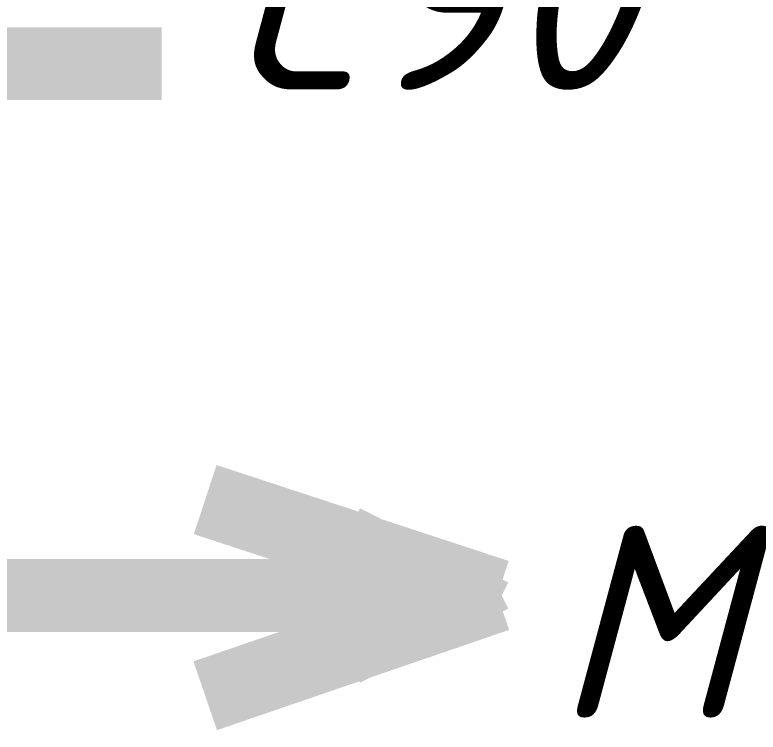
# Model space of a CAD drawing. Header units: inches. Extents: x 0 to 841, y 0 to 594.
# Drawn here: x 792.51 to 800.16, y 346.08 to 353.47 of the extents above; entities that cross this region are included whole.
import ezdxf

# ---------------------------------------------------------------- set-up
doc = ezdxf.new("R2010")
doc.units = ezdxf.units.IN
doc.layers.add('Sheet', color=255, linetype='Continuous')
doc.styles.get("Standard").update_dxf_attribs({"font": 'isocpeui.ttf'})

msp = doc.modelspace()

# ---------------------------------------------------------------- linework, layer by layer
at = {"layer": 'Sheet'}
for points in [[(794.0183, 352.9682, 0.7493, 0.7493, 0), (785.9784, 352.9682, 0.7493, 0.7493, 0)], [(794.4674, 348.4764, 0.7493, 0.7493, 0), (797.4768, 347.4882, 0.7493, 0.7493, 0)], [(797.5217, 347.4882, 0.2997, 0.2997, 0), (795.9946, 348.2518, 0.2997, 0.2997, 0)], [(790.0208, 347.4882, 0.7493, 0.7493, 0), (790.0208, 347.4882, 0.7493, 0.7493, 0), (795.0064, 347.4882, 0.7493, 0.7493, 0)], [(797.4768, 347.4882, 0.7493, 0.7493, 0), (794.4674, 346.4551, 0.7493, 0.7493, 0)], [(795.0064, 347.4882, 0.7493, 0.7493, 0), (797.4768, 347.4882, 0.7493, 0.7493, 0)], [(795.0064, 347.4882, 0.2997, 0.2997, 0), (797.5217, 347.4882, 0.2997, 0.2997, 0)], [(797.5217, 347.4882, 0.2997, 0.2997, 0), (795.9946, 346.7246, 0.2997, 0.2997, 0)]]:
    msp.add_lwpolyline(points, format="xyseb", dxfattribs=at)

# ---------------------------------------------------------------- texts
for s, height, p in [('C90', 1.97641, (794.6471, 352.6987)), ('MOTOR5 OUT1', 1.976407, (798.0607, 346.2305))]:
    msp.add_text(s, height=height, dxfattribs=at).set_placement(p)

doc.saveas('drawing.dxf')
